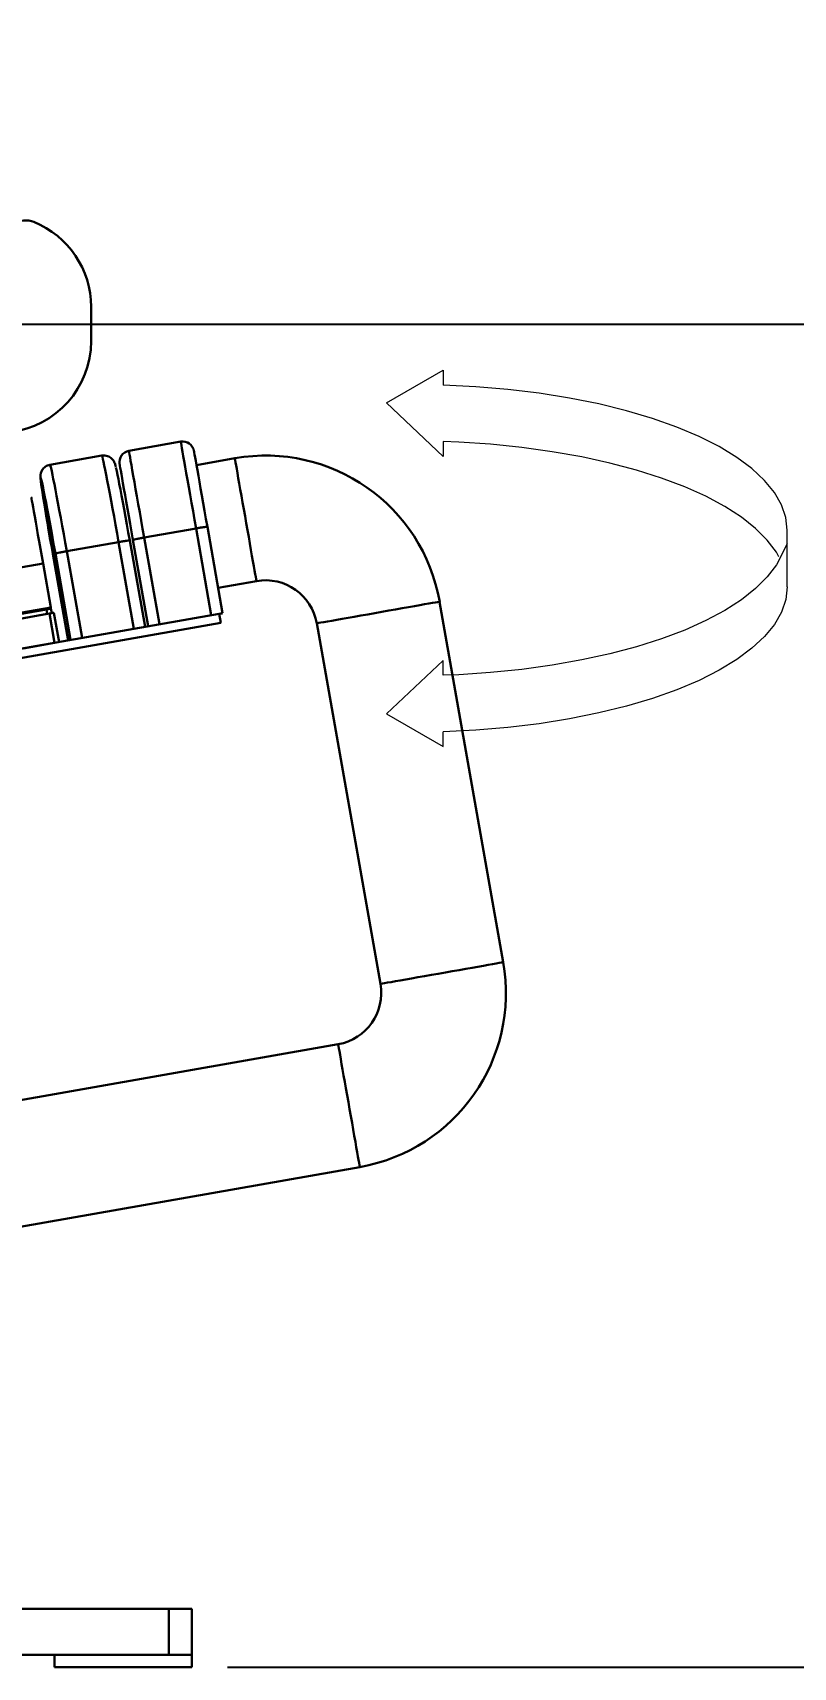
# Model space of a CAD drawing. Header units: millimetres. Extents: x 8 to 22425, y -1213 to 4973.
# Drawn here: x 18039 to 18372, y 2951 to 3665 of the extents above; entities that cross this region are included whole.
import ezdxf

# ---------------------------------------------------------------- set-up
doc = ezdxf.new("R2010")
doc.units = ezdxf.units.MM
doc.header["$PDSIZE"] = -1
doc.linetypes.add('CENTERX2', pattern=[20.32, 12.7, -2.54, 2.54, -2.54])
doc.layers.add('中心线层', color=1, linetype='CENTERX2')
doc.layers.add('文字层', color=7, linetype='Continuous', lineweight=25)
doc.styles.get("Standard").update_dxf_attribs({"font": 'hyswlongfangsong.ttf'})
doc.dimstyles.new('ISO-25', dxfattribs={"dimscale": 25, "dimtxt": 3.5, "dimasz": 1.6, "dimexe": 1.25, "dimexo": 0.625, "dimtad": 1, "dimdec": 0, "dimzin": 9, "dimdsep": 46, "dimtxsty": 'Standard', "dimcen": 2.5, "dimadec": 0, "dimazin": 2, "dimtfac": 1, "dimtdec": 0, "dimtofl": 0, "dimtmove": 0, "dimatfit": 3, "dimfxl": 1, "dimarcsym": 0})

# ---------------------------------------------------------------- blocks, each defined once
blk = doc.blocks.new('*D142')
at = {"color": 0, "lineweight": -2, "transparency": 16777216}
for p, q in [((17848.11, 4188.03), (18611.81, 4188.03)), ((18580.56, 4148.03), (18580.56, 3578.03)), ((17848.11, 3538.03), (18611.81, 3538.03))]:
    blk.add_line(p, q, dxfattribs=at)
at = {"color": 0, "transparency": 16777216}
for points in [[(18573.89, 4148.03), (18587.23, 4148.03), (18580.56, 4188.03)], [(18573.89, 3578.03), (18587.23, 3578.03), (18580.56, 3538.03)]]:
    blk.add_solid(points, dxfattribs=at)
at = {"layer": 'Defpoints', "color": 0, "transparency": 16777216}
for p in [(17832.49, 4188.03), (17832.49, 3538.03), (18580.56, 3538.03)]:
    blk.add_point(p, dxfattribs=at)
at = {"color": 0, "transparency": 16777216, "insert": (18521.19, 3863.03), "char_height": 87.5, "attachment_point": 5, "rotation": 90}
blk.add_mtext('650', dxfattribs=at)
blk = doc.blocks.new('1111')
at = {"layer": '中心线层', "color": 0, "linetype": 'Continuous', "lineweight": 0}
for p, q in [((3648.14, -2830.89), (3672.84, -2816.56)), ((3672.84, -2816.56), (3672.84, -2823.05)), ((3687.08, -2823.77), (3672.84, -2823.05)), ((3701.1, -2824.98), (3687.08, -2823.77)), ((3714.8, -2826.65), (3701.1, -2824.98)), ((3728.07, -2828.77), (3714.8, -2826.65)), ((3672.84, -2854.23), (3648.14, -2830.89)), ((3740.81, -2831.34), (3728.07, -2828.77)), ((3752.92, -2834.32), (3740.81, -2831.34)), ((3764.32, -2837.71), (3752.92, -2834.32)), ((3774.91, -2841.46), (3764.32, -2837.71)), ((3784.61, -2845.56), (3774.91, -2841.46)), ((3672.84, -2847.74), (3672.84, -2854.23)), ((3679.63, -2848.03), (3672.84, -2847.8)), ((3693.55, -2848.96), (3679.63, -2848.03)), ((3707.21, -2850.35), (3693.55, -2848.96)), ((3793.36, -2849.96), (3784.61, -2845.56)), ((3801.07, -2854.65), (3793.36, -2849.96)), ((3720.52, -2852.19), (3707.21, -2850.35)), ((3733.36, -2854.47), (3720.52, -2852.19)), ((3745.66, -2857.16), (3733.36, -2854.47)), ((3757.31, -2860.25), (3745.66, -2857.16)), ((3807.71, -2859.58), (3801.07, -2854.65)), ((3768.24, -2863.71), (3757.31, -2860.25)), ((3778.35, -2867.53), (3768.24, -2863.71)), ((3813.2, -2864.71), (3807.71, -2859.58)), ((3787.59, -2871.66), (3778.35, -2867.53)), ((3817.52, -2870.01), (3813.2, -2864.71)), ((3820.63, -2875.43), (3817.52, -2870.01)), ((3795.87, -2876.09), (3787.59, -2871.66)), ((3803.15, -2880.78), (3795.87, -2876.09)), ((3822.5, -2880.94), (3820.63, -2875.43)), ((3809.35, -2885.69), (3803.15, -2880.78)), ((3814.45, -2890.78), (3809.35, -2885.69)), ((3823.13, -2886.49), (3822.5, -2880.94)), ((3818.4, -2896.03), (3814.45, -2890.78)), ((3823.13, -2892.5), (3818.4, -2901.65)), ((3823.13, -2911.19), (3823.13, -2886.49)), ((3823.13, -2911.19), (3823.13, -2886.49)), ((3819.45, -2898.07), (3818.4, -2896.03)), ((3814.45, -2906.9), (3809.35, -2912)), ((3818.4, -2901.65), (3814.45, -2906.9)), ((3809.35, -2912), (3803.15, -2916.91)), ((3823.13, -2911.19), (3822.5, -2916.74)), ((3803.15, -2916.91), (3795.87, -2921.59)), ((3822.5, -2916.74), (3820.63, -2922.25)), ((3787.59, -2926.02), (3778.35, -2930.15)), ((3795.87, -2921.59), (3787.59, -2926.02)), ((3817.52, -2927.67), (3813.2, -2932.97)), ((3820.63, -2922.25), (3817.52, -2927.67)), ((3768.24, -2933.97), (3757.31, -2937.43)), ((3778.35, -2930.15), (3768.24, -2933.97)), ((3813.2, -2932.97), (3807.71, -2938.1)), ((3745.66, -2940.52), (3733.36, -2943.21)), ((3757.31, -2937.43), (3745.66, -2940.52)), ((3807.71, -2938.1), (3801.07, -2943.03)), ((3672.84, -2943.39), (3648.14, -2966.73)), ((3672.84, -2949.88), (3672.84, -2943.39)), ((3679.63, -2949.65), (3672.84, -2949.88)), ((3693.55, -2948.72), (3679.63, -2949.65)), ((3707.21, -2947.33), (3693.55, -2948.72)), ((3720.52, -2945.49), (3707.21, -2947.33)), ((3733.36, -2943.21), (3720.52, -2945.49)), ((3793.36, -2947.72), (3784.61, -2952.13)), ((3801.07, -2943.03), (3793.36, -2947.72)), ((3774.91, -2956.22), (3764.32, -2959.98)), ((3784.61, -2952.13), (3774.91, -2956.22)), ((3752.92, -2963.36), (3740.81, -2966.34)), ((3764.32, -2959.98), (3752.92, -2963.36)), ((3648.14, -2966.73), (3672.84, -2981.06)), ((3714.8, -2971.04), (3701.1, -2972.71)), ((3728.07, -2968.91), (3714.8, -2971.04)), ((3740.81, -2966.34), (3728.07, -2968.91)), ((3687.08, -2973.91), (3672.84, -2974.63)), ((3672.84, -2981.06), (3672.84, -2974.58)), ((3701.1, -2972.71), (3687.08, -2973.91))]:
    blk.add_line(p, q, dxfattribs=at)
blk = doc.blocks.new('*D174')
at = {"color": 0, "lineweight": -2, "transparency": 16777216}
for p, q in [((17848.11, 3538.03), (18609.97, 3538.03)), ((18578.72, 3498.03), (18578.72, 2991.03)), ((18124.61, 2951.03), (18609.97, 2951.03))]:
    blk.add_line(p, q, dxfattribs=at)
at = {"color": 0, "transparency": 16777216}
for points in [[(18572.06, 3498.03), (18585.39, 3498.03), (18578.72, 3538.03)], [(18572.06, 2991.03), (18585.39, 2991.03), (18578.72, 2951.03)]]:
    blk.add_solid(points, dxfattribs=at)
at = {"layer": 'Defpoints', "color": 0, "transparency": 16777216}
for p in [(17832.49, 3538.03), (18108.99, 2951.03), (18578.72, 2951.03)]:
    blk.add_point(p, dxfattribs=at)
at = {"color": 0, "transparency": 16777216, "insert": (18519.35, 3244.53), "char_height": 87.5, "attachment_point": 5, "rotation": 90}
blk.add_mtext('587', dxfattribs=at)

msp = doc.modelspace()

# ---------------------------------------------------------------- linework, layer by layer
at = {"color": 161, "linetype": 'Continuous', "lineweight": 30, "true_color": 0x67adff}
for p, q in [((18064.99, 3530.53), (18064.99, 3545.53)), ((18104.15, 3486.62), (18081.5, 3482.63)), ((18069.68, 3480.54), (18047.03, 3476.55)), ((18127.77, 3479.36), (18111.03, 3476.41)), ((18081.88, 3443.47), (18088.55, 3405.68)), ((18089.95, 3405.93), (18083.29, 3443.71)), ((18110.84, 3448.71), (18088.19, 3444.71)), ((18088.19, 3444.71), (18094.87, 3406.8)), ((18117.52, 3410.79), (18110.84, 3448.71)), ((18115.78, 3449.44), (18122.45, 3411.66)), ((18048.25, 3437.54), (18054.91, 3399.75)), ((18056.05, 3399.95), (18049.39, 3437.74)), ((18077.02, 3442.74), (18054.37, 3438.75)), ((18054.37, 3438.75), (18061.06, 3400.83)), ((18083.7, 3404.83), (18077.02, 3442.74)), ((18043.99, 3433.36), (18028.23, 3430.58)), ((18043.99, 3433.36), (18047.37, 3414.16)), ((18120.49, 3422.74), (18137.23, 3425.69)), ((18245.05, 3259.13), (18217.26, 3416.7)), ((18022.49, 3394.03), (18120.97, 3411.4)), ((18023.18, 3390.09), (18121.66, 3407.46)), ((18047.37, 3414.16), (18031.61, 3411.38)), ((18033.03, 3409.09), (18046.82, 3411.52)), ((18045.49, 3413.32), (18033.67, 3411.24)), ((18045.84, 3411.35), (18034.02, 3409.27)), ((18045.84, 3411.35), (18045.49, 3413.32)), ((18049.08, 3398.72), (18046.82, 3411.52)), ((18047.46, 3413.67), (18047.81, 3411.7)), ((18048.79, 3411.87), (18051.05, 3399.07)), ((18120.97, 3411.4), (18121.66, 3407.46)), ((18163.59, 3407.24), (18191.37, 3249.67)), ((18035.29, 3396.29), (18049.08, 3398.72)), ((18172.92, 3223.31), (17975.96, 3188.58)), ((17985.42, 3134.91), (18182.38, 3169.64)), ((17698.99, 2976.53), (18098.99, 2976.53)), ((18098.99, 2956.53), (18098.99, 2976.53)), ((18098.99, 2976.53), (18108.99, 2976.53)), ((18108.99, 2976.53), (18108.99, 2956.53)), ((17698.99, 2956.53), (18098.99, 2956.53)), ((18048.99, 2956.53), (18048.99, 2951.03)), ((18048.99, 2956.53), (18098.99, 2956.53)), ((18048.99, 2951.03), (18108.99, 2951.03)), ((18098.99, 2956.53), (18108.99, 2956.53)), ((18108.99, 2956.53), (18108.99, 2951.03))]:
    msp.add_line(p, q, dxfattribs=at)
at = {"color": 161, "linetype": 'Continuous', "lineweight": 30, "true_color": 0x67adff, "flags": 128}
for points in [[(18110.84, 3448.71), (18110.17, 3452.48), (18109.52, 3456.2), (18108.87, 3459.84), (18108.25, 3463.36), (18107.66, 3466.72), (18107.1, 3469.91), (18106.57, 3472.89), (18106.09, 3475.63), (18105.65, 3478.11), (18105.27, 3480.3), (18104.93, 3482.2), (18104.65, 3483.77), (18104.44, 3485.01), (18104.28, 3485.9), (18104.18, 3486.44), (18104.15, 3486.62)], [(18077.02, 3442.74), (18076.35, 3446.52), (18075.68, 3450.24), (18075.02, 3453.87), (18074.38, 3457.38), (18073.75, 3460.75), (18073.16, 3463.93), (18072.6, 3466.9), (18072.07, 3469.63), (18071.59, 3472.1), (18071.15, 3474.29), (18070.76, 3476.17), (18070.43, 3477.74), (18070.15, 3478.96), (18069.93, 3479.85), (18069.78, 3480.37), (18069.68, 3480.54)], [(18081.5, 3482.63), (18081.53, 3482.45), (18081.63, 3481.91), (18081.79, 3481.01), (18082, 3479.78), (18082.28, 3478.2), (18082.61, 3476.31), (18083, 3474.11), (18083.44, 3471.63), (18083.92, 3468.89), (18084.45, 3465.92), (18085.01, 3462.73), (18085.6, 3459.36), (18086.22, 3455.84), (18086.86, 3452.21), (18087.52, 3448.49), (18088.19, 3444.71)], [(18109.94, 3482.56), (18109.98, 3482.39), (18110.07, 3481.85), (18110.23, 3480.97), (18110.44, 3479.74), (18110.72, 3478.18), (18111.05, 3476.32), (18111.43, 3474.15), (18111.86, 3471.72), (18112.33, 3469.04), (18112.84, 3466.14), (18113.39, 3463.05), (18113.96, 3459.8), (18114.55, 3456.43), (18115.16, 3452.96), (18115.78, 3449.44)], [(18137.23, 3425.69), (18137.23, 3425.7), (18137.19, 3425.96), (18137.08, 3426.57), (18136.91, 3427.52), (18136.69, 3428.79), (18136.41, 3430.37), (18136.08, 3432.24), (18135.7, 3434.38), (18135.28, 3436.75), (18134.83, 3439.33), (18134.35, 3442.08), (18133.84, 3444.96), (18133.31, 3447.95), (18132.77, 3450.99), (18132.23, 3454.06), (18131.7, 3457.1), (18131.17, 3460.09), (18130.66, 3462.97), (18130.18, 3465.72), (18129.72, 3468.3), (18129.3, 3470.67), (18128.93, 3472.81), (18128.6, 3474.68), (18128.32, 3476.26), (18128.09, 3477.53), (18127.93, 3478.48), (18127.82, 3479.09), (18127.77, 3479.35), (18127.77, 3479.36)], [(18047.03, 3476.55), (18047.03, 3476.55), (18047.13, 3476.38), (18047.28, 3475.85), (18047.5, 3474.97), (18047.78, 3473.74), (18048.11, 3472.18), (18048.5, 3470.3), (18048.94, 3468.11), (18049.42, 3465.64), (18049.95, 3462.9), (18050.51, 3459.93), (18051.11, 3456.75), (18051.73, 3453.39), (18052.37, 3449.88), (18053.03, 3446.24), (18053.7, 3442.52), (18054.37, 3438.75)], [(18075.83, 3475.34), (18075.93, 3474.92), (18076.2, 3473.7), (18076.52, 3472.15), (18076.9, 3470.3), (18077.33, 3468.14), (18077.8, 3465.72), (18078.31, 3463.04), (18078.85, 3460.15), (18079.43, 3457.06), (18080.02, 3453.82), (18080.64, 3450.45), (18081.26, 3446.99), (18081.88, 3443.47)], [(18083.29, 3443.71), (18082.66, 3447.23), (18082.05, 3450.7), (18081.46, 3454.07), (18080.89, 3457.32), (18080.34, 3460.41), (18079.83, 3463.31), (18079.36, 3465.99), (18078.93, 3468.42), (18078.55, 3470.59), (18078.22, 3472.45), (18077.94, 3474.01), (18077.73, 3475.24), (18077.57, 3476.12), (18077.48, 3476.66), (18077.45, 3476.83)], [(18043.18, 3470.22), (18043.07, 3470.59), (18042.98, 3470.76), (18042.95, 3470.57), (18042.99, 3470.02), (18043.04, 3469.56)], [(18043.04, 3469.56), (18043.09, 3469.13), (18043.25, 3467.89), (18043.47, 3466.33), (18043.76, 3464.45), (18044.09, 3462.28), (18044.48, 3459.84), (18044.91, 3457.15), (18045.39, 3454.25), (18045.91, 3451.15), (18046.46, 3447.9), (18047.03, 3444.52), (18047.63, 3441.06), (18048.25, 3437.54)], [(18049.39, 3437.74), (18048.76, 3441.26), (18048.14, 3444.72), (18047.53, 3448.09), (18046.93, 3451.33), (18046.36, 3454.42), (18045.82, 3457.31), (18045.31, 3459.99), (18044.83, 3462.41), (18044.41, 3464.57), (18044.03, 3466.43), (18043.7, 3467.97), (18043.43, 3469.19), (18043.22, 3470.06), (18043.18, 3470.22)], [(18053.53, 3410.93), (18053.45, 3411.1), (18053.31, 3411.61), (18053.11, 3412.46), (18052.85, 3413.65), (18052.54, 3415.15), (18052.18, 3416.94), (18051.78, 3419.01), (18051.34, 3421.32), (18050.86, 3423.84), (18050.36, 3426.55), (18049.84, 3429.4), (18049.31, 3432.36), (18048.76, 3435.39), (18048.22, 3438.45), (18047.69, 3441.51), (18047.17, 3444.51), (18046.67, 3447.43), (18046.2, 3450.22), (18045.76, 3452.85), (18045.37, 3455.28), (18045.01, 3457.48), (18044.71, 3459.43), (18044.46, 3461.09), (18044.27, 3462.45), (18044.13, 3463.49), (18044.06, 3464.2), (18044.05, 3464.55), (18044.1, 3464.56), (18044.21, 3464.22), (18044.38, 3463.54), (18044.61, 3462.51), (18044.89, 3461.17), (18045.23, 3459.52), (18045.61, 3457.59), (18046.03, 3455.4), (18046.49, 3452.98), (18046.98, 3450.36), (18047.49, 3447.57), (18048.02, 3444.66), (18048.56, 3441.66), (18049.1, 3438.61), (18049.64, 3435.55), (18050.17, 3432.51), (18050.68, 3429.55), (18051.16, 3426.69), (18051.62, 3423.97), (18052.03, 3421.44), (18052.41, 3419.12), (18052.74, 3417.04), (18053.01, 3415.23), (18053.24, 3413.72), (18053.4, 3412.52), (18053.5, 3411.64), (18053.55, 3411.11), (18053.53, 3410.93)], [(18038.86, 3462.42), (18038.9, 3462.23), (18038.99, 3461.69), (18039.15, 3460.78), (18039.37, 3459.54), (18039.65, 3457.96), (18039.98, 3456.08), (18040.36, 3453.91), (18040.79, 3451.48), (18041.26, 3448.82), (18041.76, 3445.97), (18042.29, 3442.96), (18042.85, 3439.83), (18043.41, 3436.62), (18043.99, 3433.36)], [(18163.59, 3407.24), (18163.6, 3407.24), (18163.86, 3407.28), (18164.47, 3407.39), (18165.42, 3407.56), (18166.69, 3407.78), (18168.27, 3408.06), (18170.14, 3408.39), (18172.28, 3408.77), (18174.65, 3409.19), (18177.23, 3409.64), (18179.98, 3410.13), (18182.87, 3410.63), (18185.85, 3411.16), (18188.89, 3411.7), (18191.96, 3412.24), (18195, 3412.77), (18197.99, 3413.3), (18200.87, 3413.81), (18203.62, 3414.29), (18206.2, 3414.75), (18208.57, 3415.17), (18210.71, 3415.54), (18212.58, 3415.87), (18214.16, 3416.15), (18215.43, 3416.38), (18216.38, 3416.54), (18216.99, 3416.65), (18217.25, 3416.7), (18217.26, 3416.7)], [(18045.49, 3413.32), (18045.87, 3413.39), (18046.24, 3413.45), (18046.58, 3413.51), (18046.88, 3413.57), (18047.13, 3413.61), (18047.31, 3413.64), (18047.42, 3413.66), (18047.46, 3413.67)], [(18046.82, 3411.52), (18047.21, 3411.59), (18047.57, 3411.66), (18047.92, 3411.72), (18048.21, 3411.77), (18048.46, 3411.81), (18048.64, 3411.84), (18048.75, 3411.86), (18048.79, 3411.87)], [(18047.37, 3414.16), (18047.39, 3414.06), (18047.41, 3413.97), (18047.42, 3413.89), (18047.43, 3413.81), (18047.44, 3413.75), (18047.45, 3413.7), (18047.46, 3413.68), (18047.46, 3413.67)], [(18122.45, 3411.66), (18122.35, 3411.64), (18122.07, 3411.59), (18121.62, 3411.51), (18121, 3411.4), (18120.97, 3411.4)], [(18191.37, 3249.67), (18191.38, 3249.67), (18191.65, 3249.71), (18192.26, 3249.82), (18193.2, 3249.99), (18194.47, 3250.21), (18196.06, 3250.49), (18197.93, 3250.82), (18200.06, 3251.2), (18202.44, 3251.62), (18205.01, 3252.07), (18207.76, 3252.56), (18210.65, 3253.06), (18213.63, 3253.59), (18216.68, 3254.13), (18219.74, 3254.67), (18222.79, 3255.2), (18225.77, 3255.73), (18228.66, 3256.24), (18231.41, 3256.72), (18233.98, 3257.18), (18236.36, 3257.6), (18238.49, 3257.97), (18240.36, 3258.3), (18241.94, 3258.58), (18243.22, 3258.81), (18244.16, 3258.97), (18244.77, 3259.08), (18245.03, 3259.13), (18245.05, 3259.13)], [(18172.92, 3223.31), (18172.92, 3223.3), (18172.97, 3223.04), (18173.08, 3222.43), (18173.24, 3221.48), (18173.47, 3220.21), (18173.75, 3218.63), (18174.08, 3216.76), (18174.45, 3214.62), (18174.87, 3212.25), (18175.32, 3209.67), (18175.81, 3206.92), (18176.32, 3204.04), (18176.84, 3201.05), (18177.38, 3198.01), (18177.92, 3194.94), (18178.46, 3191.9), (18178.98, 3188.91), (18179.49, 3186.03), (18179.98, 3183.28), (18180.43, 3180.7), (18180.85, 3178.33), (18181.23, 3176.19), (18181.56, 3174.32), (18181.84, 3172.74), (18182.06, 3171.47), (18182.23, 3170.52), (18182.34, 3169.91), (18182.38, 3169.65), (18182.38, 3169.64)]]:
    msp.add_lwpolyline(points, dxfattribs=at)
at = {"color": 161, "linetype": 'Continuous', "lineweight": 30, "true_color": 0x67adff}
for centre, radius, start, end in [((18036.24, 3573.34), 10, 67.96953, 120.12256), ((18024.99, 3545.53), 40, 0, 67.96953), ((18024.99, 3530.53), 40, 276.56275, 0), ((18105.02, 3481.7), 5, 10, 100), ((18082.37, 3477.7), 5, 100, 190), ((18141.19, 3403.28), 77.25, 10, 100), ((18141.19, 3403.28), 22.75, 10, 100), ((18168.97, 3245.72), 77.25, 280, 10), ((18168.97, 3245.72), 22.75, 280, 10)]:
    msp.add_arc(centre, radius, start, end, dxfattribs=at)
for points, knots in [([(18075.76, 3475.64), (18075.76, 3475.65), (18075.67, 3476.04), (18075.56, 3476.47), (18075.39, 3477.03), (18075.19, 3477.55), (18074.92, 3478.1), (18074.53, 3478.69), (18073.96, 3479.32), (18073.17, 3479.92), (18072.18, 3480.4), (18071.06, 3480.62), (18070.19, 3480.67), (18069.74, 3480.54), (18069.68, 3480.52)], [0, 0, 0, 0, 0.005611, 0.2578062, 0.4147987, 0.5025924, 0.5575277, 0.6127154, 0.6756907, 0.7464627, 0.8228927, 0.9035143, 0.9861802, 1, 1, 1, 1]), ([(18047.03, 3476.53), (18046.68, 3476.45), (18045.95, 3476.29), (18045, 3475.74), (18044.22, 3475.06), (18043.65, 3474.32), (18043.27, 3473.58), (18043.04, 3472.9), (18042.93, 3472.32), (18042.88, 3471.87), (18042.87, 3471.49), (18042.88, 3471.12), (18042.91, 3470.62), (18042.96, 3470.17), (18042.99, 3469.87)], [0, 0, 0, 0, 0.0752581, 0.1546315, 0.2265592, 0.2923948, 0.352481, 0.4065822, 0.4559859, 0.5069605, 0.5665907, 0.6467373, 0.7701206, 1, 1, 1, 1]), ([(18077.02, 3442.74), (18077.57, 3442.84), (18078.68, 3443.03), (18080.14, 3443.27), (18081.25, 3443.43), (18081.79, 3443.49), (18081.89, 3443.48), (18081.88, 3443.47), (18081.88, 3443.47)], [0, 0, 0, 0, 0.214596, 0.429189, 0.643813, 0.858502, 0.992222, 1, 1, 1, 1]), ([(18083.29, 3443.71), (18083.29, 3443.71), (18083.28, 3443.72), (18083.39, 3443.77), (18083.94, 3443.9), (18085.06, 3444.13), (18086.53, 3444.41), (18087.63, 3444.61), (18088.19, 3444.71)], [0, 0, 0, 0, 0.00778, 0.141499, 0.356189, 0.570811, 0.785405, 1, 1, 1, 1]), ([(18110.84, 3448.71), (18111.39, 3448.8), (18112.5, 3448.99), (18113.98, 3449.23), (18115.1, 3449.4), (18115.67, 3449.46), (18115.78, 3449.45), (18115.78, 3449.45), (18115.78, 3449.44)], [0, 0, 0, 0, 0.214595, 0.429188, 0.643811, 0.858501, 0.99222, 1, 1, 1, 1]), ([(18049.39, 3437.74), (18049.39, 3437.74), (18049.4, 3437.75), (18049.51, 3437.8), (18050.09, 3437.93), (18051.23, 3438.17), (18052.71, 3438.45), (18053.82, 3438.65), (18054.37, 3438.75)], [0, 0, 0, 0, 0.00778, 0.141498, 0.356189, 0.570813, 0.785405, 1, 1, 1, 1])]:
    msp.add_open_spline(points, degree=3, knots=knots, dxfattribs=at)

# ---------------------------------------------------------------- block references
at = {"layer": '文字层', "linetype": 'Continuous', "lineweight": 15}
msp.add_blockref('1111', (14545.94, 6334.42), dxfattribs=at)

# ---------------------------------------------------------------- dimensions: what is measured, and where the dimension line sits
for base, p1, p2, angle, picture, middle, dimtype in [((18580.56, 3538.03), (17832.49, 4188.03), (17832.49, 3538.03), 270, '*D142', (18580.56, 3863.03), 161), ((18578.72, 2951.03), (17832.49, 3538.03), (18108.99, 2951.03), 90, '*D174', (18578.72, 3244.53), 160)]:
    dim = msp.add_linear_dim(base=base, p1=p1, p2=p2, angle=angle, dimstyle='ISO-25')
    dim.commit()
    dim.dimension.update_dxf_attribs({"geometry": picture, "text_midpoint": middle, "dimtype": dimtype})

doc.saveas('drawing.dxf')
